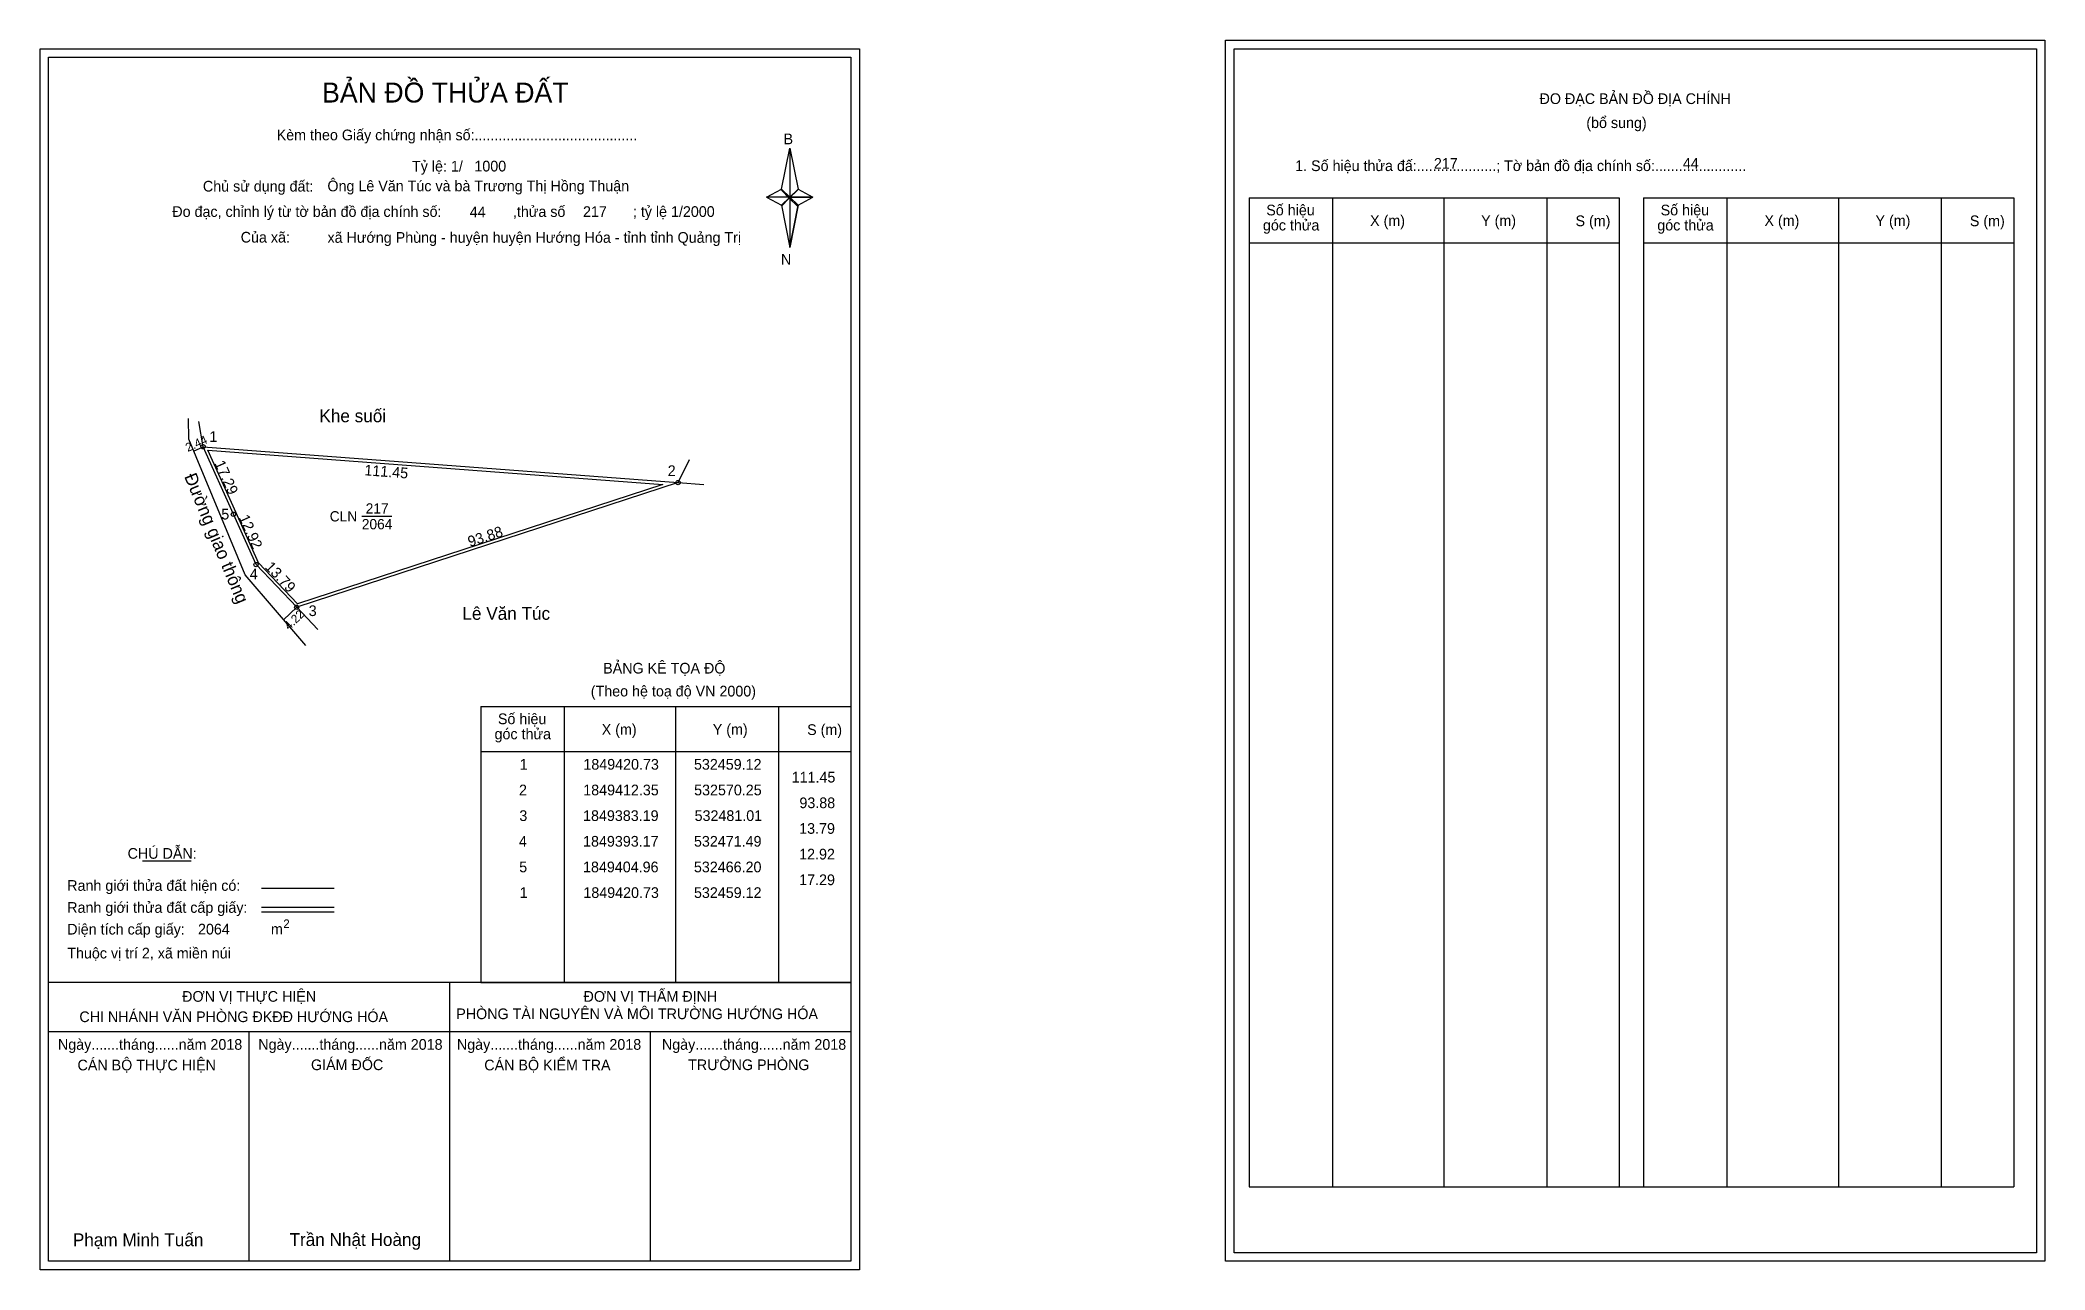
# Model space of a CAD drawing. Extents: x 532421 to 532890, y 1849228 to 1849516.
import ezdxf

# ---------------------------------------------------------------- set-up
doc = ezdxf.new("R2010")
doc.units = 0
for name, color, linetype in [('Level 1', 7, 'Continuous'), ('Level 10', 7, 'Continuous'), ('Level 11', 7, 'Continuous'), ('Level 13', 7, 'Continuous'), ('Level 23', 7, 'Continuous'), ('Level 27', 7, 'Continuous'), ('Level 3', 7, 'Continuous'), ('Level 36', 7, 'Continuous'), ('Level 49', 7, 'Continuous'), ('Level 5', 7, 'Continuous'), ('Level 53', 7, 'Continuous'), ('Level 55', 7, 'Continuous'), ('Level 6', 7, 'Continuous'), ('Level 63', 7, 'Continuous'), ('Level 8', 7, 'Continuous'), ('Level 9', 7, 'Continuous')]:
    doc.layers.add(name, color=color, linetype=linetype)

msp = doc.modelspace()

# ---------------------------------------------------------------- linework, layer by layer
at = {"layer": 'Level 1'}
for p, q in [((532700.3, 1849513.82), (532700.3, 1849513.82)), ((532422.98, 1849511.82), (532422.98, 1849511.82)), ((532594.4, 1849480.94), (532596.37, 1849490.58)), ((532596.37, 1849490.58), (532596.37, 1849479.06)), ((532596.37, 1849490.58), (532598.34, 1849480.94)), ((532590.96, 1849479.06), (532594.4, 1849480.94)), ((532594.4, 1849480.94), (532596.37, 1849479.06)), ((532596.22, 1849478.84), (532594.4, 1849480.72)), ((532598.19, 1849480.72), (532596.22, 1849478.84)), ((532596.22, 1849478.84), (532598.19, 1849480.72)), ((532598.34, 1849480.94), (532596.37, 1849479.06)), ((532596.37, 1849479.06), (532594.4, 1849477.22)), ((532596.22, 1849478.84), (532594.4, 1849477)), ((532594.4, 1849477), (532596.22, 1849478.84)), ((532594.4, 1849477.22), (532596.37, 1849467.36)), ((532598.19, 1849477), (532596.22, 1849478.84)), ((532596.37, 1849479.06), (532596.37, 1849467.36)), ((532596.37, 1849479.06), (532601.78, 1849479.06)), ((532596.37, 1849479.06), (532598.34, 1849477.22)), ((532598.34, 1849477.22), (532596.37, 1849467.36)), ((532598.34, 1849477.22), (532601.78, 1849479.06)), ((532703.84, 1849478.97), (532790.44, 1849478.97)), ((532723.43, 1849247.7), (532723.43, 1849478.97)), ((532749.5, 1849247.7), (532749.5, 1849478.97)), ((532773.47, 1849478.97), (532773.47, 1849247.7)), ((532790.44, 1849478.97), (532790.44, 1849247.7)), ((532796.09, 1849478.97), (532882.7, 1849478.97)), ((532815.68, 1849247.7), (532815.68, 1849478.97)), ((532841.76, 1849247.7), (532841.76, 1849478.97)), ((532865.73, 1849478.97), (532865.73, 1849247.7)), ((532882.7, 1849478.97), (532882.7, 1849247.7)), ((532703.84, 1849468.44), (532790.44, 1849468.44)), ((532796.09, 1849468.44), (532882.7, 1849468.44)), ((532524.08, 1849360), (532610.68, 1849360)), ((532543.67, 1849295.47), (532543.67, 1849360)), ((532569.74, 1849295.47), (532569.74, 1849360)), ((532593.71, 1849360), (532593.71, 1849295.47)), ((532524.08, 1849349.47), (532610.68, 1849349.47)), ((532444.9, 1849323.89), (532456.3, 1849323.89)), ((532472.76, 1849317.48), (532489.78, 1849317.48)), ((532472.76, 1849313.04), (532489.78, 1849313.04)), ((532472.76, 1849311.94), (532489.78, 1849311.94)), ((532529.81, 1849295.47), (532422.98, 1849295.47)), ((532610.68, 1849295.47), (532505.84, 1849295.47)), ((532516.83, 1849230.25), (532516.83, 1849295.47)), ((532524.08, 1849295.47), (532610.68, 1849295.47)), ((532610.68, 1849283.92), (532422.98, 1849283.92)), ((532469.9, 1849230.25), (532469.9, 1849283.92)), ((532563.75, 1849230.25), (532563.75, 1849283.92)), ((532703.84, 1849247.7), (532882.7, 1849247.7)), ((532888, 1849232.25), (532888, 1849232.25)), ((532610.68, 1849230.25), (532610.68, 1849230.25))]:
    msp.add_line(p, q, dxfattribs=at)
for points in [[(532594.4, 1849480.94), (532596.37, 1849490.58), (532596.37, 1849479.06)], [(532596.37, 1849479.06), (532598.34, 1849480.94), (532601.78, 1849479.06)], [(532590.96, 1849479.06), (532594.4, 1849477.22), (532596.37, 1849479.06)], [(532596.37, 1849479.06), (532596.37, 1849467.36), (532598.34, 1849477.22)]]:
    msp.add_lwpolyline(points, close=True, dxfattribs=at)
at = {"layer": 'Level 10'}
for points in [[(532570.25, 1849412.35), (532481.01, 1849383.19), (532471.49, 1849393.17), (532466.2, 1849404.96), (532459.12, 1849420.73)], [(532566.67, 1849411.92), (532481.21, 1849383.99), (532472.08, 1849393.57), (532466.84, 1849405.25), (532460.24, 1849419.94)]]:
    msp.add_lwpolyline(points, close=True, dxfattribs=at)
at = {"layer": 'Level 11'}
for centre in [(532459.12, 1849420.73), (532570.25, 1849412.35), (532570.25, 1849412.35), (532466.2, 1849404.96), (532471.49, 1849393.17), (532481.01, 1849383.19)]:
    msp.add_circle(centre, 0.5, dxfattribs=at)
at = {"layer": 'Level 23'}
for points in [[(532455.74, 1849422.5), (532455.68, 1849427.31)], [(532483.11, 1849374.27), (532468.96, 1849390.76), (532455.74, 1849422.5)]]:
    msp.add_lwpolyline(points, dxfattribs=at)
at = {"layer": 'Level 27'}
for p, q in [((532459.12, 1849420.73), (532458.1, 1849426.64)), ((532570.25, 1849412.35), (532572.89, 1849417.74)), ((532570.25, 1849412.35), (532576.23, 1849411.9))]:
    msp.add_line(p, q, dxfattribs=at)
at = {"layer": 'Level 3'}
for p, q in [((532703.84, 1849478.97), (532703.84, 1849247.7)), ((532796.09, 1849478.97), (532796.09, 1849247.7)), ((532524.08, 1849360), (532524.08, 1849295.47))]:
    msp.add_line(p, q, dxfattribs=at)
at = {"layer": 'Level 5'}
for p, q in [((532456.89, 1849419.73), (532459.12, 1849420.73)), ((532477.95, 1849380.28), (532481.01, 1849383.19)), ((532481.01, 1849383.19), (532485.97, 1849377.98))]:
    msp.add_line(p, q, dxfattribs=at)
at = {"layer": 'Level 63'}
for points in [[(532420.98, 1849513.82), (532612.68, 1849513.82), (532612.68, 1849228.25), (532420.98, 1849228.25)], [(532698.31, 1849515.82), (532890.01, 1849515.82), (532890.01, 1849230.25), (532698.31, 1849230.25)], [(532700.31, 1849513.82), (532888.01, 1849513.82), (532888.01, 1849232.25), (532700.31, 1849232.25)], [(532422.98, 1849511.82), (532610.68, 1849511.82), (532610.68, 1849230.25), (532422.98, 1849230.25)]]:
    msp.add_lwpolyline(points, close=True, dxfattribs=at)
at = {"layer": 'Level 9'}
msp.add_line((532496.25, 1849404.47), (532503.23, 1849404.47), dxfattribs=at)

# ---------------------------------------------------------------- texts
at = {"layer": 'Level 1'}
for s, height, p in [('BẢN ĐỒ THỬA ĐẤT', 4.6657, (532486.95, 1849501.23)), ('ĐO ĐẠC BẢN ĐỒ ĐỊA CHÍNH', 2.5, (532771.78, 1849500.88)), ('Kèm theo Giấy chứng nhận số:.........................................', 2.5, (532476.33, 1849492.4)), ('B', 2.5, (532594.91, 1849491.46)), ('(bổ sung)', 2.5, (532782.72, 1849495.26)), ('1. Số hiệu thửa đấ:....................; Tờ bản đồ địa chính số:.......................', 2.5, (532714.61, 1849485.2)), ('Chủ sử dụng đất:', 2.5, (532459.07, 1849480.41)), ('Đo đạc, chỉnh lý từ tờ bản đồ địa chính số:                  ,thửa số                 ; tỷ lệ 1/2000', 2.5, (532451.91, 1849474.48)), ('Số hiệu', 2.5, (532707.85, 1849474.84)), ('X (m)', 2.5, (532732.13, 1849472.36)), ('Y (m)', 2.5, (532758.11, 1849472.36)), ('S (m)', 2.5, (532780.19, 1849472.31)), ('Số hiệu', 2.5, (532800.11, 1849474.84)), ('X (m)', 2.5, (532824.39, 1849472.36)), ('Y (m)', 2.5, (532850.37, 1849472.36)), ('S (m)', 2.5, (532872.45, 1849472.31)), ('Của xã:', 2.5, (532467.91, 1849468.48)), ('góc thửa', 2.5, (532707.06, 1849471.31)), ('góc thửa', 2.5, (532799.32, 1849471.31)), ('N', 2.5, (532594.31, 1849463.29)), ('BẢNG KÊ TỌA ĐỘ', 2.5, (532552.71, 1849367.7)), ('(Theo hệ toạ độ VN 2000)', 2.5, (532549.81, 1849362.34)), ('Số hiệu', 2.5, (532528.09, 1849355.86)), ('góc thửa', 2.5, (532527.3, 1849352.33)), ('X (m)', 2.5, (532552.37, 1849353.39)), ('Y (m)', 2.5, (532578.35, 1849353.39)), ('S (m)', 2.5, (532600.43, 1849353.34)), ('CHÚ DẪN:', 2.5, (532441.46, 1849324.39)), ('Ranh giới thửa đất hiện có:', 2.5, (532427.33, 1849316.89)), ('Ranh giới thửa đất cấp giấy:', 2.5, (532427.33, 1849311.75)), ('Diện tích cấp giấy:', 2.5, (532427.33, 1849306.67)), ('m', 2.5, (532474.98, 1849306.69)), ('2', 2, (532477.88, 1849308.2)), ('Thuộc vị trí 2, xã miền núi', 2.5, (532427.33, 1849301.07)), ('ĐƠN VỊ THỰC HIỆN', 2.5, (532454.21, 1849290.95)), ('ĐƠN VỊ THẨM ĐỊNH', 2.5, (532548.12, 1849290.95)), ('CHI NHÁNH VĂN PHÒNG ĐKĐĐ HƯỚNG HÓA', 2.5, (532430.17, 1849286.19)), ('PHÒNG TÀI NGUYÊN VÀ MÔI TRƯỜNG HƯỚNG HÓA', 2.5, (532518.34, 1849286.88)), ('Ngày.......tháng......năm 2018', 2.5, (532425.15, 1849279.72)), ('CÁN BỘ THỰC HIỆN', 2.5, (532429.73, 1849274.9)), ('Ngày.......tháng......năm 2018', 2.5, (532472.02, 1849279.72)), ('GIÁM ĐỐC', 2.5, (532484.36, 1849274.96)), ('Ngày.......tháng......năm 2018', 2.5, (532518.49, 1849279.72)), ('CÁN BỘ KIỂM TRA', 2.5, (532524.9, 1849274.9)), ('Ngày.......tháng......năm 2018', 2.5, (532566.45, 1849279.72)), ('TRƯỞNG PHÒNG', 2.5, (532572.59, 1849274.96)), ('Phạm Minh Tuấn', 3, (532428.64, 1849233.79)), ('Trần Nhật Hoàng', 3, (532479.33, 1849233.84))]:
    msp.add_text(s, height=height, dxfattribs=at).set_placement(p)
at = {"layer": 'Level 11'}
msp.add_text('Tỷ lệ: 1/', height=2.5, dxfattribs=at).set_placement((532507.99, 1849485.09))
at = {"layer": 'Level 13'}
for s, p in [('CLN', (532488.74, 1849403.27)), ('217', (532497.16, 1849405.11)), ('2064', (532496.25, 1849401.43))]:
    msp.add_text(s, height=2.4, dxfattribs=at).set_placement(p)
at = {"layer": 'Level 36'}
for s, p in [('Khe suối', (532486.32, 1849426.46)), ('Lê Văn Túc', (532519.78, 1849380.26))]:
    msp.add_text(s, height=3, dxfattribs=at).set_placement(p)
at = {"layer": 'Level 49'}
for s, rotation, p in [('17.29', 294.1779, (532461.72, 1849416.89)), ('111.45', 355.6876, (532496.79, 1849414.07)), ('12.92', 294.1651, (532467.4, 1849404.2)), ('93.88', 18.0953, (532521.53, 1849397.27)), ('13.79', 313.6487, (532473.43, 1849392.46))]:
    msp.add_text(s, height=2.5, rotation=rotation, dxfattribs=at).set_placement(p)
at = {"layer": 'Level 5'}
for s, rotation, p in [('2.44', 24.1779, (532455.56, 1849419.5)), ('4.22', 43.5918, (532479.21, 1849377.75))]:
    msp.add_text(s, height=2, rotation=rotation, dxfattribs=at).set_placement(p)
at = {"layer": 'Level 53'}
for s, p in [('1', (532533.17, 1849345.22)), ('1849420.73', (532548.08, 1849345.22)), ('532459.12', (532573.95, 1849345.22)), ('111.45', (532596.81, 1849342.22)), ('2', (532533.02, 1849339.22)), ('1849412.35', (532548.05, 1849339.22)), ('532570.25', (532573.99, 1849339.22)), ('3', (532533.1, 1849333.22)), ('1849383.19', (532548.01, 1849333.22)), ('532481.01', (532574.1, 1849333.22)), ('93.88', (532598.62, 1849336.22)), ('4', (532533.01, 1849327.22)), ('1849393.17', (532548.01, 1849327.22)), ('532471.49', (532573.95, 1849327.22)), ('13.79', (532598.57, 1849330.22)), ('12.92', (532598.56, 1849324.22)), ('5', (532533.07, 1849321.22)), ('1849404.96', (532548, 1849321.22)), ('532466.20', (532573.94, 1849321.22)), ('17.29', (532598.57, 1849318.22)), ('1', (532533.17, 1849315.22)), ('1849420.73', (532548.08, 1849315.22)), ('532459.12', (532573.95, 1849315.22))]:
    msp.add_text(s, height=2.5, dxfattribs=at).set_placement(p)
at = {"layer": 'Level 55'}
for s, height, p in [('1', 0.4, (532459.01, 1849420.73)), ('0', 0.11, (532459.08, 1849420.62)), ('0', 0.11, (532459.08, 1849420.62)), ('0', 0.11, (532459.08, 1849420.62)), ('2', 0.4, (532570.11, 1849412.35)), ('0', 0.11, (532570.21, 1849412.24)), ('0', 0.11, (532570.21, 1849412.24)), ('0', 0.11, (532570.21, 1849412.24)), ('0', 0.11, (532570.21, 1849412.24)), ('5', 0.4, (532466.07, 1849404.96)), ('0', 0.11, (532466.16, 1849404.85)), ('4', 0.4, (532471.35, 1849393.17)), ('0', 0.11, (532471.45, 1849393.06)), ('3', 0.4, (532480.89, 1849383.19)), ('0', 0.11, (532480.97, 1849383.08)), ('0', 0.11, (532480.97, 1849383.08)), ('0', 0.11, (532480.97, 1849383.08))]:
    msp.add_text(s, height=height, dxfattribs=at).set_placement(p)
at = {"layer": 'Level 6'}
for s, p in [('1000', (532522.58, 1849485.11)), ('217', (532747.06, 1849485.74)), ('44', (532805.31, 1849485.76)), ('Ông Lê Văn Túc và bà Trương Thị Hồng Thuận', (532488.2, 1849480.47)), ('44', (532521.49, 1849474.39)), ('217', (532547.99, 1849474.47)), ('xã Hướng Phùng - huyện huyện Hướng Hóa - tỉnh tỉnh Quảng Trị', (532488.22, 1849468.43)), ('2064', (532457.92, 1849306.68))]:
    msp.add_text(s, height=2.5, dxfattribs=at).set_placement(p)
at = {"layer": 'Level 8'}
msp.add_text('Đường giao thông', height=3, rotation=292.6122, dxfattribs=at).set_placement((532454.64, 1849413.8))
at = {"layer": 'Level 9'}
for s, p in [('1', (532460.58, 1849421.85)), ('2', (532567.81, 1849413.88)), ('5', (532463.37, 1849403.72)), ('4', (532470.04, 1849389.74)), ('3', (532483.82, 1849381.14))]:
    msp.add_text(s, height=2.5, dxfattribs=at).set_placement(p)

doc.saveas('drawing.dxf')
